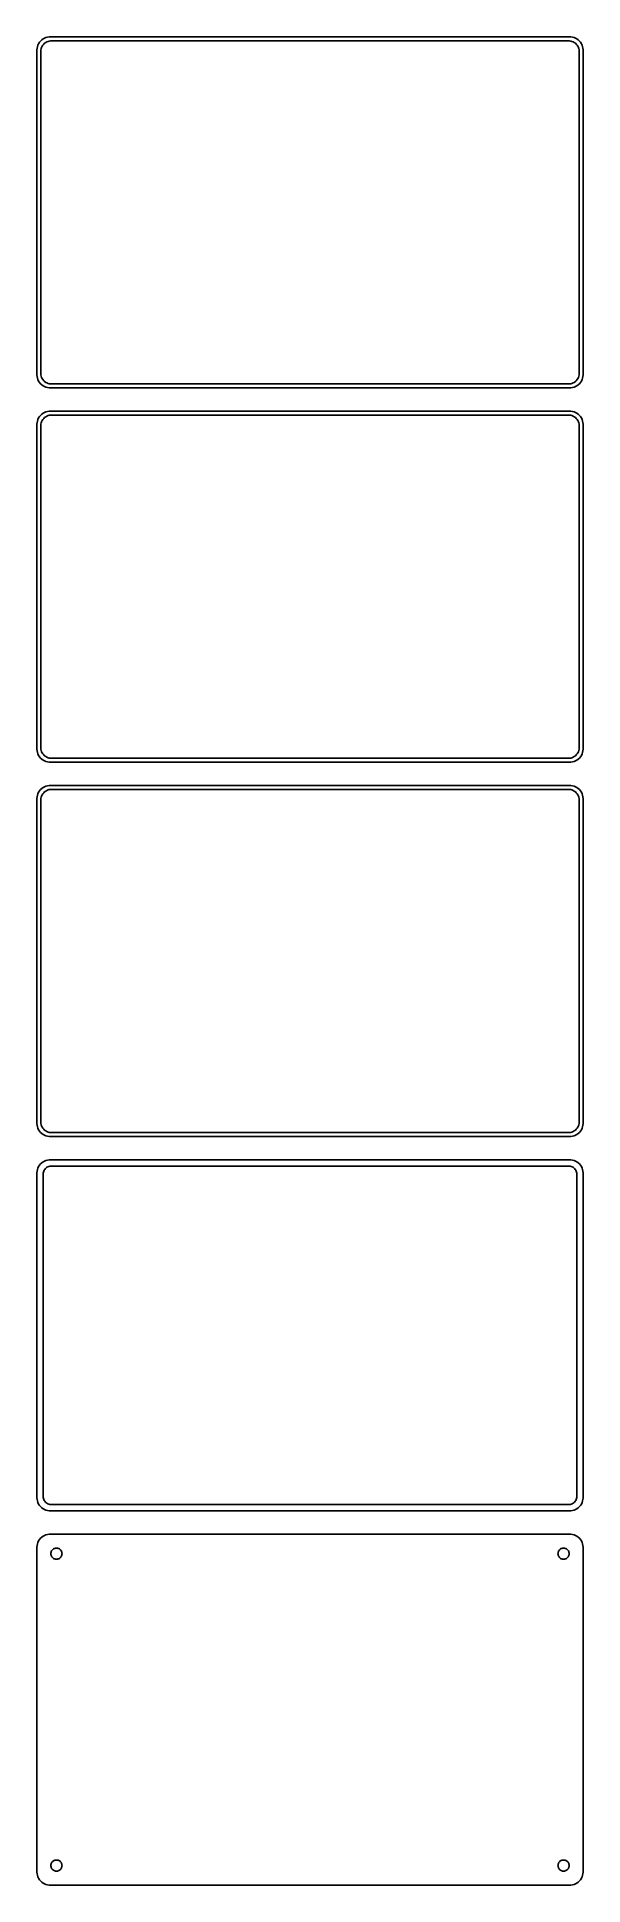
# Model space of a CAD drawing. Header units: metres. Extents: x -105 to 105, y 653 to 1363.
import ezdxf

# ---------------------------------------------------------------- set-up
doc = ezdxf.new("R2010")
doc.units = ezdxf.units.M

msp = doc.modelspace()

# ---------------------------------------------------------------- linework, layer by layer
for p, q in [((-104.961, 1359.13), (-105, 1358.5)), ((-105, 1358.5), (-105, 1233.5)), ((-104.843, 1359.74), (-104.961, 1359.13)), ((-104.649, 1360.34), (-104.843, 1359.74)), ((-104.382, 1360.91), (-104.649, 1360.34)), ((-104.045, 1361.44), (-104.382, 1360.91)), ((-103.645, 1361.92), (-104.045, 1361.44)), ((-103.187, 1362.35), (-103.645, 1361.92)), ((-103.5, 1358), (-103.468, 1358.5)), ((-103.5, 1234), (-103.5, 1358)), ((-103.468, 1358.5), (-103.374, 1358.99)), ((-103.374, 1358.99), (-103.219, 1359.47)), ((-103.219, 1359.47), (-103.005, 1359.93)), ((-102.679, 1362.72), (-103.187, 1362.35)), ((-103.005, 1359.93), (-102.736, 1360.35)), ((-102.736, 1360.35), (-102.416, 1360.74)), ((-102.129, 1363.02), (-102.679, 1362.72)), ((-102.416, 1360.74), (-102.05, 1361.08)), ((-101.545, 1363.26), (-102.129, 1363.02)), ((-102.05, 1361.08), (-101.643, 1361.38)), ((-101.643, 1361.38), (-101.203, 1361.62)), ((-100.937, 1363.41), (-101.545, 1363.26)), ((-101.203, 1361.62), (-100.736, 1361.8)), ((-100.314, 1363.49), (-100.937, 1363.41)), ((-100.736, 1361.8), (-100.25, 1361.93)), ((100.314, 1363.49), (-100.314, 1363.49)), ((-100.25, 1361.93), (-99.7512, 1361.99)), ((-99.7512, 1361.99), (99.7512, 1361.99)), ((99.7512, 1361.99), (100.25, 1361.93)), ((100.25, 1361.93), (100.736, 1361.8)), ((100.937, 1363.41), (100.314, 1363.49)), ((100.736, 1361.8), (101.203, 1361.62)), ((101.545, 1363.26), (100.937, 1363.41)), ((101.203, 1361.62), (101.643, 1361.38)), ((102.129, 1363.02), (101.545, 1363.26)), ((101.643, 1361.38), (102.05, 1361.08)), ((102.05, 1361.08), (102.416, 1360.74)), ((102.679, 1362.72), (102.129, 1363.02)), ((102.416, 1360.74), (102.736, 1360.35)), ((103.187, 1362.35), (102.679, 1362.72)), ((102.736, 1360.35), (103.005, 1359.93)), ((103.005, 1359.93), (103.219, 1359.47)), ((103.645, 1361.92), (103.187, 1362.35)), ((103.219, 1359.47), (103.374, 1358.99)), ((103.374, 1358.99), (103.468, 1358.5)), ((103.468, 1358.5), (103.5, 1358)), ((103.5, 1358), (103.5, 1234)), ((104.045, 1361.44), (103.645, 1361.92)), ((104.382, 1360.91), (104.045, 1361.44)), ((104.649, 1360.34), (104.382, 1360.91)), ((104.843, 1359.74), (104.649, 1360.34)), ((104.961, 1359.13), (104.843, 1359.74)), ((105, 1358.5), (104.961, 1359.13)), ((105, 1233.5), (105, 1358.5)), ((-105, 1233.5), (-104.961, 1232.87)), ((-104.961, 1232.87), (-104.843, 1232.26)), ((-104.843, 1232.26), (-104.649, 1231.66)), ((-104.649, 1231.66), (-104.382, 1231.09)), ((-104.382, 1231.09), (-104.045, 1230.56)), ((-104.045, 1230.56), (-103.645, 1230.08)), ((-103.645, 1230.08), (-103.187, 1229.65)), ((-103.468, 1233.5), (-103.5, 1234)), ((-103.374, 1233.01), (-103.468, 1233.5)), ((-103.219, 1232.53), (-103.374, 1233.01)), ((-103.005, 1232.07), (-103.219, 1232.53)), ((-102.736, 1231.65), (-103.005, 1232.07)), ((-102.416, 1231.26), (-102.736, 1231.65)), ((-102.05, 1230.92), (-102.416, 1231.26)), ((-101.643, 1230.62), (-102.05, 1230.92)), ((-101.203, 1230.38), (-101.643, 1230.62)), ((-100.736, 1230.2), (-101.203, 1230.38)), ((-100.25, 1230.07), (-100.736, 1230.2)), ((-99.7512, 1230.01), (-100.25, 1230.07)), ((99.7512, 1230.01), (-99.7512, 1230.01)), ((100.25, 1230.07), (99.7512, 1230.01)), ((100.736, 1230.2), (100.25, 1230.07)), ((101.203, 1230.38), (100.736, 1230.2)), ((101.643, 1230.62), (101.203, 1230.38)), ((102.05, 1230.92), (101.643, 1230.62)), ((102.416, 1231.26), (102.05, 1230.92)), ((102.736, 1231.65), (102.416, 1231.26)), ((103.005, 1232.07), (102.736, 1231.65)), ((103.219, 1232.53), (103.005, 1232.07)), ((103.187, 1229.65), (103.645, 1230.08)), ((103.374, 1233.01), (103.219, 1232.53)), ((103.468, 1233.5), (103.374, 1233.01)), ((103.5, 1234), (103.468, 1233.5)), ((103.645, 1230.08), (104.045, 1230.56)), ((104.045, 1230.56), (104.382, 1231.09)), ((104.382, 1231.09), (104.649, 1231.66)), ((104.649, 1231.66), (104.843, 1232.26)), ((104.843, 1232.26), (104.961, 1232.87)), ((104.961, 1232.87), (105, 1233.5)), ((-103.187, 1229.65), (-102.679, 1229.28)), ((-102.679, 1229.28), (-102.129, 1228.98)), ((-102.129, 1228.98), (-101.545, 1228.74)), ((-101.545, 1228.74), (-100.937, 1228.59)), ((-100.937, 1228.59), (-100.314, 1228.51)), ((-100.314, 1228.51), (100.314, 1228.51)), ((100.314, 1228.51), (100.937, 1228.59)), ((100.937, 1228.59), (101.545, 1228.74)), ((101.545, 1228.74), (102.129, 1228.98)), ((102.129, 1228.98), (102.679, 1229.28)), ((102.679, 1229.28), (103.187, 1229.65)), ((-104.649, 1216.34), (-104.843, 1215.74)), ((-104.382, 1216.91), (-104.649, 1216.34)), ((-104.045, 1217.44), (-104.382, 1216.91)), ((-103.645, 1217.92), (-104.045, 1217.44)), ((-103.187, 1218.35), (-103.645, 1217.92)), ((-103.219, 1215.47), (-103.005, 1215.93)), ((-102.679, 1218.72), (-103.187, 1218.35)), ((-103.005, 1215.93), (-102.736, 1216.35)), ((-102.736, 1216.35), (-102.416, 1216.74)), ((-102.129, 1219.02), (-102.679, 1218.72)), ((-102.416, 1216.74), (-102.05, 1217.08)), ((-101.545, 1219.26), (-102.129, 1219.02)), ((-102.05, 1217.08), (-101.643, 1217.38)), ((-101.643, 1217.38), (-101.203, 1217.62)), ((-100.937, 1219.41), (-101.545, 1219.26)), ((-101.203, 1217.62), (-100.736, 1217.8)), ((-100.314, 1219.49), (-100.937, 1219.41)), ((-100.736, 1217.8), (-100.25, 1217.93)), ((100.314, 1219.49), (-100.314, 1219.49)), ((-100.25, 1217.93), (-99.7512, 1217.99)), ((-99.7512, 1217.99), (99.7512, 1217.99)), ((99.7512, 1217.99), (100.25, 1217.93)), ((100.25, 1217.93), (100.736, 1217.8)), ((100.937, 1219.41), (100.314, 1219.49)), ((100.736, 1217.8), (101.203, 1217.62)), ((101.545, 1219.26), (100.937, 1219.41)), ((101.203, 1217.62), (101.643, 1217.38)), ((102.129, 1219.02), (101.545, 1219.26)), ((101.643, 1217.38), (102.05, 1217.08)), ((102.05, 1217.08), (102.416, 1216.74)), ((102.679, 1218.72), (102.129, 1219.02)), ((102.416, 1216.74), (102.736, 1216.35)), ((103.187, 1218.35), (102.679, 1218.72)), ((102.736, 1216.35), (103.005, 1215.93)), ((103.005, 1215.93), (103.219, 1215.47)), ((103.645, 1217.92), (103.187, 1218.35)), ((104.045, 1217.44), (103.645, 1217.92)), ((104.382, 1216.91), (104.045, 1217.44)), ((104.649, 1216.34), (104.382, 1216.91)), ((104.843, 1215.74), (104.649, 1216.34)), ((-104.961, 1215.13), (-105, 1214.5)), ((-105, 1214.5), (-105, 1089.5)), ((-104.843, 1215.74), (-104.961, 1215.13)), ((-103.5, 1214), (-103.468, 1214.5)), ((-103.5, 1090), (-103.5, 1214)), ((-103.468, 1214.5), (-103.374, 1214.99)), ((-103.374, 1214.99), (-103.219, 1215.47)), ((103.219, 1215.47), (103.374, 1214.99)), ((103.374, 1214.99), (103.468, 1214.5)), ((103.468, 1214.5), (103.5, 1214)), ((103.5, 1214), (103.5, 1090)), ((104.961, 1215.13), (104.843, 1215.74)), ((105, 1214.5), (104.961, 1215.13)), ((105, 1089.5), (105, 1214.5)), ((-105, 1089.5), (-104.961, 1088.87)), ((-104.961, 1088.87), (-104.843, 1088.26)), ((-104.843, 1088.26), (-104.649, 1087.66)), ((-103.468, 1089.5), (-103.5, 1090)), ((-103.374, 1089.01), (-103.468, 1089.5)), ((-103.219, 1088.53), (-103.374, 1089.01)), ((-103.005, 1088.07), (-103.219, 1088.53)), ((-102.736, 1087.65), (-103.005, 1088.07)), ((103.005, 1088.07), (102.736, 1087.65)), ((103.219, 1088.53), (103.005, 1088.07)), ((103.374, 1089.01), (103.219, 1088.53)), ((103.468, 1089.5), (103.374, 1089.01)), ((103.5, 1090), (103.468, 1089.5)), ((104.649, 1087.66), (104.843, 1088.26)), ((104.843, 1088.26), (104.961, 1088.87)), ((104.961, 1088.87), (105, 1089.5)), ((-104.649, 1087.66), (-104.382, 1087.09)), ((-104.382, 1087.09), (-104.045, 1086.56)), ((-104.045, 1086.56), (-103.645, 1086.08)), ((-103.645, 1086.08), (-103.187, 1085.65)), ((-103.187, 1085.65), (-102.679, 1085.28)), ((-102.416, 1087.26), (-102.736, 1087.65)), ((-102.679, 1085.28), (-102.129, 1084.98)), ((-102.05, 1086.92), (-102.416, 1087.26)), ((-102.129, 1084.98), (-101.545, 1084.74)), ((-101.643, 1086.62), (-102.05, 1086.92)), ((-101.203, 1086.38), (-101.643, 1086.62)), ((-101.545, 1084.74), (-100.937, 1084.59)), ((-100.736, 1086.2), (-101.203, 1086.38)), ((-100.937, 1084.59), (-100.314, 1084.51)), ((-100.25, 1086.07), (-100.736, 1086.2)), ((-100.314, 1084.51), (100.314, 1084.51)), ((-99.7512, 1086.01), (-100.25, 1086.07)), ((99.7512, 1086.01), (-99.7512, 1086.01)), ((100.25, 1086.07), (99.7512, 1086.01)), ((100.736, 1086.2), (100.25, 1086.07)), ((100.314, 1084.51), (100.937, 1084.59)), ((101.203, 1086.38), (100.736, 1086.2)), ((100.937, 1084.59), (101.545, 1084.74)), ((101.643, 1086.62), (101.203, 1086.38)), ((101.545, 1084.74), (102.129, 1084.98)), ((102.05, 1086.92), (101.643, 1086.62)), ((102.416, 1087.26), (102.05, 1086.92)), ((102.129, 1084.98), (102.679, 1085.28)), ((102.736, 1087.65), (102.416, 1087.26)), ((102.679, 1085.28), (103.187, 1085.65)), ((103.187, 1085.65), (103.645, 1086.08)), ((103.645, 1086.08), (104.045, 1086.56)), ((104.045, 1086.56), (104.382, 1087.09)), ((104.382, 1087.09), (104.649, 1087.66)), ((-103.645, 1073.92), (-104.045, 1073.44)), ((-103.187, 1074.35), (-103.645, 1073.92)), ((-102.679, 1074.72), (-103.187, 1074.35)), ((-102.129, 1075.02), (-102.679, 1074.72)), ((-101.545, 1075.26), (-102.129, 1075.02)), ((-101.643, 1073.38), (-101.203, 1073.62)), ((-100.937, 1075.41), (-101.545, 1075.26)), ((-101.203, 1073.62), (-100.736, 1073.8)), ((-100.314, 1075.49), (-100.937, 1075.41)), ((-100.736, 1073.8), (-100.25, 1073.93)), ((100.314, 1075.49), (-100.314, 1075.49)), ((-100.25, 1073.93), (-99.7512, 1073.99)), ((-99.7512, 1073.99), (99.7512, 1073.99)), ((99.7512, 1073.99), (100.25, 1073.93)), ((100.25, 1073.93), (100.736, 1073.8)), ((100.937, 1075.41), (100.314, 1075.49)), ((100.736, 1073.8), (101.203, 1073.62)), ((101.545, 1075.26), (100.937, 1075.41)), ((101.203, 1073.62), (101.643, 1073.38)), ((102.129, 1075.02), (101.545, 1075.26)), ((102.679, 1074.72), (102.129, 1075.02)), ((103.187, 1074.35), (102.679, 1074.72)), ((103.645, 1073.92), (103.187, 1074.35)), ((104.045, 1073.44), (103.645, 1073.92)), ((-104.961, 1071.13), (-105, 1070.5)), ((-105, 1070.5), (-105, 945.5)), ((-104.843, 1071.74), (-104.961, 1071.13)), ((-104.649, 1072.34), (-104.843, 1071.74)), ((-104.382, 1072.91), (-104.649, 1072.34)), ((-104.045, 1073.44), (-104.382, 1072.91)), ((-103.5, 1070), (-103.468, 1070.5)), ((-103.5, 946), (-103.5, 1070)), ((-103.468, 1070.5), (-103.374, 1070.99)), ((-103.374, 1070.99), (-103.219, 1071.47)), ((-103.219, 1071.47), (-103.005, 1071.93)), ((-103.005, 1071.93), (-102.736, 1072.35)), ((-102.736, 1072.35), (-102.416, 1072.74)), ((-102.416, 1072.74), (-102.05, 1073.08)), ((-102.05, 1073.08), (-101.643, 1073.38)), ((101.643, 1073.38), (102.05, 1073.08)), ((102.05, 1073.08), (102.416, 1072.74)), ((102.416, 1072.74), (102.736, 1072.35)), ((102.736, 1072.35), (103.005, 1071.93)), ((103.005, 1071.93), (103.219, 1071.47)), ((103.219, 1071.47), (103.374, 1070.99)), ((103.374, 1070.99), (103.468, 1070.5)), ((103.468, 1070.5), (103.5, 1070)), ((103.5, 1070), (103.5, 946)), ((104.382, 1072.91), (104.045, 1073.44)), ((104.649, 1072.34), (104.382, 1072.91)), ((104.843, 1071.74), (104.649, 1072.34)), ((104.961, 1071.13), (104.843, 1071.74)), ((105, 1070.5), (104.961, 1071.13)), ((105, 945.5), (105, 1070.5)), ((-103.468, 945.499), (-103.5, 946)), ((103.5, 946), (103.468, 945.499)), ((-105, 945.5), (-104.961, 944.873)), ((-104.961, 944.873), (-104.843, 944.257)), ((-104.843, 944.257), (-104.649, 943.659)), ((-104.649, 943.659), (-104.382, 943.091)), ((-104.382, 943.091), (-104.045, 942.561)), ((-104.045, 942.561), (-103.645, 942.077)), ((-103.645, 942.077), (-103.187, 941.647)), ((-103.374, 945.005), (-103.468, 945.499)), ((-103.219, 944.528), (-103.374, 945.005)), ((-103.005, 944.073), (-103.219, 944.528)), ((-103.187, 941.647), (-102.679, 941.278)), ((-102.736, 943.649), (-103.005, 944.073)), ((-102.416, 943.262), (-102.736, 943.649)), ((-102.679, 941.278), (-102.129, 940.976)), ((-102.05, 942.918), (-102.416, 943.262)), ((-102.129, 940.976), (-101.545, 940.745)), ((-101.643, 942.623), (-102.05, 942.918)), ((-101.203, 942.381), (-101.643, 942.623)), ((-101.545, 940.745), (-100.937, 940.589)), ((-100.736, 942.196), (-101.203, 942.381)), ((-100.937, 940.589), (-100.314, 940.51)), ((-100.25, 942.071), (-100.736, 942.196)), ((-100.314, 940.51), (100.314, 940.51)), ((-99.7512, 942.008), (-100.25, 942.071)), ((99.7512, 942.008), (-99.7512, 942.008)), ((100.25, 942.071), (99.7512, 942.008)), ((100.736, 942.196), (100.25, 942.071)), ((100.314, 940.51), (100.937, 940.589)), ((101.203, 942.381), (100.736, 942.196)), ((100.937, 940.589), (101.545, 940.745)), ((101.643, 942.623), (101.203, 942.381)), ((101.545, 940.745), (102.129, 940.976)), ((102.05, 942.918), (101.643, 942.623)), ((102.416, 943.262), (102.05, 942.918)), ((102.129, 940.976), (102.679, 941.278)), ((102.736, 943.649), (102.416, 943.262)), ((102.679, 941.278), (103.187, 941.647)), ((103.005, 944.073), (102.736, 943.649)), ((103.219, 944.528), (103.005, 944.073)), ((103.187, 941.647), (103.645, 942.077)), ((103.374, 945.005), (103.219, 944.528)), ((103.468, 945.499), (103.374, 945.005)), ((103.645, 942.077), (104.045, 942.561)), ((104.045, 942.561), (104.382, 943.091)), ((104.382, 943.091), (104.649, 943.659)), ((104.649, 943.659), (104.843, 944.257)), ((104.843, 944.257), (104.961, 944.873)), ((104.961, 944.873), (105, 945.5)), ((-100.937, 931.411), (-101.545, 931.255)), ((-100.314, 931.49), (-100.937, 931.411)), ((100.314, 931.49), (-100.314, 931.49)), ((100.937, 931.411), (100.314, 931.49)), ((101.545, 931.255), (100.937, 931.411)), ((-104.961, 927.127), (-105, 926.5)), ((-105, 926.5), (-105, 801.5)), ((-104.843, 927.743), (-104.961, 927.127)), ((-104.649, 928.341), (-104.843, 927.743)), ((-104.382, 928.909), (-104.649, 928.341)), ((-104.045, 929.439), (-104.382, 928.909)), ((-103.645, 929.923), (-104.045, 929.439)), ((-103.187, 930.353), (-103.645, 929.923)), ((-102.679, 930.722), (-103.187, 930.353)), ((-102.129, 931.024), (-102.679, 930.722)), ((-102.613, 926), (-102.588, 926.39)), ((-102.613, 802), (-102.613, 926)), ((-102.588, 926.39), (-102.515, 926.774)), ((-102.515, 926.774), (-102.394, 927.146)), ((-102.394, 927.146), (-102.228, 927.5)), ((-102.228, 927.5), (-102.018, 927.83)), ((-101.545, 931.255), (-102.129, 931.024)), ((-102.018, 927.83), (-101.769, 928.131)), ((-101.769, 928.131), (-101.484, 928.399)), ((-101.484, 928.399), (-101.168, 928.628)), ((-101.168, 928.628), (-100.825, 928.817)), ((-100.825, 928.817), (-100.462, 928.961)), ((-100.462, 928.961), (-100.083, 929.058)), ((-100.083, 929.058), (-99.6955, 929.107)), ((-99.6955, 929.107), (99.6955, 929.107)), ((99.6955, 929.107), (100.083, 929.058)), ((100.083, 929.058), (100.462, 928.961)), ((100.462, 928.961), (100.825, 928.817)), ((100.825, 928.817), (101.168, 928.628)), ((101.168, 928.628), (101.484, 928.399)), ((101.484, 928.399), (101.769, 928.131)), ((102.129, 931.024), (101.545, 931.255)), ((101.769, 928.131), (102.018, 927.83)), ((102.018, 927.83), (102.228, 927.5)), ((102.679, 930.722), (102.129, 931.024)), ((102.228, 927.5), (102.394, 927.146)), ((102.394, 927.146), (102.515, 926.774)), ((102.515, 926.774), (102.588, 926.39)), ((102.588, 926.39), (102.613, 926)), ((102.613, 926), (102.613, 802)), ((103.187, 930.353), (102.679, 930.722)), ((103.645, 929.923), (103.187, 930.353)), ((104.045, 929.439), (103.645, 929.923)), ((104.382, 928.909), (104.045, 929.439)), ((104.649, 928.341), (104.382, 928.909)), ((104.843, 927.743), (104.649, 928.341)), ((104.961, 927.127), (104.843, 927.743)), ((105, 926.5), (104.961, 927.127)), ((105, 801.5), (105, 926.5)), ((-105, 801.5), (-104.961, 800.873)), ((-104.961, 800.873), (-104.843, 800.257)), ((-104.843, 800.257), (-104.649, 799.659)), ((-104.649, 799.659), (-104.382, 799.091)), ((-104.382, 799.091), (-104.045, 798.561)), ((-104.045, 798.561), (-103.645, 798.077)), ((-103.645, 798.077), (-103.187, 797.647)), ((-103.187, 797.647), (-102.679, 797.278)), ((-102.679, 797.278), (-102.129, 796.976)), ((-102.588, 801.61), (-102.613, 802)), ((-102.515, 801.226), (-102.588, 801.61)), ((-102.394, 800.854), (-102.515, 801.226)), ((-102.228, 800.5), (-102.394, 800.854)), ((-102.018, 800.17), (-102.228, 800.5)), ((-102.129, 796.976), (-101.545, 796.745)), ((-101.769, 799.869), (-102.018, 800.17)), ((-101.484, 799.601), (-101.769, 799.869)), ((-101.545, 796.745), (-100.937, 796.589)), ((-101.168, 799.372), (-101.484, 799.601)), ((-100.825, 799.183), (-101.168, 799.372)), ((-100.937, 796.589), (-100.314, 796.51)), ((-100.462, 799.039), (-100.825, 799.183)), ((-100.083, 798.942), (-100.462, 799.039)), ((-100.314, 796.51), (100.314, 796.51)), ((-99.6955, 798.893), (-100.083, 798.942)), ((99.6955, 798.893), (-99.6955, 798.893)), ((100.083, 798.942), (99.6955, 798.893)), ((100.462, 799.039), (100.083, 798.942)), ((100.314, 796.51), (100.937, 796.589)), ((100.825, 799.183), (100.462, 799.039)), ((101.168, 799.372), (100.825, 799.183)), ((100.937, 796.589), (101.545, 796.745)), ((101.484, 799.601), (101.168, 799.372)), ((101.769, 799.869), (101.484, 799.601)), ((101.545, 796.745), (102.129, 796.976)), ((102.018, 800.17), (101.769, 799.869)), ((102.228, 800.5), (102.018, 800.17)), ((102.129, 796.976), (102.679, 797.278)), ((102.394, 800.854), (102.228, 800.5)), ((102.515, 801.226), (102.394, 800.854)), ((102.588, 801.61), (102.515, 801.226)), ((102.613, 802), (102.588, 801.61)), ((102.679, 797.278), (103.187, 797.647)), ((103.187, 797.647), (103.645, 798.077)), ((103.645, 798.077), (104.045, 798.561)), ((104.045, 798.561), (104.382, 799.091)), ((104.382, 799.091), (104.649, 799.659)), ((104.649, 799.659), (104.843, 800.257)), ((104.843, 800.257), (104.961, 800.873)), ((104.961, 800.873), (105, 801.5)), ((-104.961, 783.127), (-105, 782.5)), ((-105, 782.5), (-105, 657.5)), ((-104.843, 783.743), (-104.961, 783.127)), ((-104.649, 784.341), (-104.843, 783.743)), ((-104.382, 784.909), (-104.649, 784.341)), ((-104.045, 785.439), (-104.382, 784.909)), ((-103.645, 785.923), (-104.045, 785.439)), ((-103.187, 786.353), (-103.645, 785.923)), ((-102.679, 786.722), (-103.187, 786.353)), ((-102.129, 787.024), (-102.679, 786.722)), ((-101.545, 787.255), (-102.129, 787.024)), ((-100.937, 787.411), (-101.545, 787.255)), ((-100.314, 787.49), (-100.937, 787.411)), ((100.314, 787.49), (-100.314, 787.49)), ((-98.1598, 782.031), (-97.9001, 782.097)), ((-97.9001, 782.097), (-97.6341, 782.131)), ((-97.6341, 782.131), (-97.3659, 782.131)), ((-97.3659, 782.131), (-97.0999, 782.097)), ((-97.0999, 782.097), (-96.8401, 782.031)), ((96.8401, 782.031), (97.0999, 782.097)), ((97.0999, 782.097), (97.3659, 782.131)), ((97.3659, 782.131), (97.6341, 782.131)), ((97.6341, 782.131), (97.9001, 782.097)), ((97.9001, 782.097), (98.1598, 782.031)), ((100.937, 787.411), (100.314, 787.49)), ((101.545, 787.255), (100.937, 787.411)), ((102.129, 787.024), (101.545, 787.255)), ((102.679, 786.722), (102.129, 787.024)), ((103.187, 786.353), (102.679, 786.722)), ((103.645, 785.923), (103.187, 786.353)), ((104.045, 785.439), (103.645, 785.923)), ((104.382, 784.909), (104.045, 785.439)), ((104.649, 784.341), (104.382, 784.909)), ((104.843, 783.743), (104.649, 784.341)), ((104.961, 783.127), (104.843, 783.743)), ((105, 782.5), (104.961, 783.127)), ((105, 657.5), (105, 782.5)), ((-99.6353, 780), (-99.6185, 780.268)), ((-99.6185, 779.732), (-99.6353, 780)), ((-99.6185, 780.268), (-99.5682, 780.531)), ((-99.5682, 779.469), (-99.6185, 779.732)), ((-99.5682, 780.531), (-99.4853, 780.786)), ((-99.4853, 779.214), (-99.5682, 779.469)), ((-99.4853, 780.786), (-99.3712, 781.029)), ((-99.3712, 778.971), (-99.4853, 779.214)), ((-99.3712, 781.029), (-99.2275, 781.255)), ((-99.2275, 778.745), (-99.3712, 778.971)), ((-99.2275, 781.255), (-99.0566, 781.462)), ((-99.0566, 778.538), (-99.2275, 778.745)), ((-99.0566, 781.462), (-98.8611, 781.645)), ((-98.8611, 778.355), (-99.0566, 778.538)), ((-98.8611, 781.645), (-98.6441, 781.803)), ((-98.6441, 778.197), (-98.8611, 778.355)), ((-98.6441, 781.803), (-98.4092, 781.932)), ((-98.4092, 778.068), (-98.6441, 778.197)), ((-98.4092, 781.932), (-98.1598, 782.031)), ((-98.1598, 777.969), (-98.4092, 778.068)), ((-97.9001, 777.903), (-98.1598, 777.969)), ((-97.6341, 777.869), (-97.9001, 777.903)), ((-97.3659, 777.869), (-97.6341, 777.869)), ((-97.0999, 777.903), (-97.3659, 777.869)), ((-96.8401, 777.969), (-97.0999, 777.903)), ((-96.8401, 782.031), (-96.5908, 781.932)), ((-96.5908, 778.068), (-96.8401, 777.969)), ((-96.5908, 781.932), (-96.3559, 781.803)), ((-96.3559, 778.197), (-96.5908, 778.068)), ((-96.3559, 781.803), (-96.1389, 781.645)), ((-96.1389, 778.355), (-96.3559, 778.197)), ((-96.1389, 781.645), (-95.9434, 781.462)), ((-95.9434, 778.538), (-96.1389, 778.355)), ((-95.9434, 781.462), (-95.7725, 781.255)), ((-95.7725, 778.745), (-95.9434, 778.538)), ((-95.7725, 781.255), (-95.6288, 781.029)), ((-95.6288, 778.971), (-95.7725, 778.745)), ((-95.6288, 781.029), (-95.5146, 780.786)), ((-95.5146, 779.214), (-95.6288, 778.971)), ((-95.5146, 780.786), (-95.4318, 780.531)), ((-95.4318, 779.469), (-95.5146, 779.214)), ((-95.4318, 780.531), (-95.3815, 780.268)), ((-95.3815, 779.732), (-95.4318, 779.469)), ((-95.3815, 780.268), (-95.3647, 780)), ((-95.3647, 780), (-95.3815, 779.732)), ((95.3647, 780), (95.3815, 780.268)), ((95.3815, 779.732), (95.3647, 780)), ((95.3815, 780.268), (95.4318, 780.531)), ((95.4318, 779.469), (95.3815, 779.732)), ((95.4318, 780.531), (95.5146, 780.786)), ((95.5146, 779.214), (95.4318, 779.469)), ((95.5146, 780.786), (95.6288, 781.029)), ((95.6288, 778.971), (95.5146, 779.214)), ((95.6288, 781.029), (95.7725, 781.255)), ((95.7725, 778.745), (95.6288, 778.971)), ((95.7725, 781.255), (95.9434, 781.462)), ((95.9434, 778.538), (95.7725, 778.745)), ((95.9434, 781.462), (96.1389, 781.645)), ((96.1389, 778.355), (95.9434, 778.538)), ((96.1389, 781.645), (96.3559, 781.803)), ((96.3559, 778.197), (96.1389, 778.355)), ((96.3559, 781.803), (96.5908, 781.932)), ((96.5908, 778.068), (96.3559, 778.197)), ((96.5908, 781.932), (96.8401, 782.031)), ((96.8401, 777.969), (96.5908, 778.068)), ((97.0999, 777.903), (96.8401, 777.969)), ((97.3659, 777.869), (97.0999, 777.903)), ((97.6341, 777.869), (97.3659, 777.869)), ((97.9001, 777.903), (97.6341, 777.869)), ((98.1598, 777.969), (97.9001, 777.903)), ((98.1598, 782.031), (98.4092, 781.932)), ((98.4092, 778.068), (98.1598, 777.969)), ((98.4092, 781.932), (98.6441, 781.803)), ((98.6441, 778.197), (98.4092, 778.068)), ((98.6441, 781.803), (98.8611, 781.645)), ((98.8611, 778.355), (98.6441, 778.197)), ((98.8611, 781.645), (99.0566, 781.462)), ((99.0566, 778.538), (98.8611, 778.355)), ((99.0566, 781.462), (99.2275, 781.255)), ((99.2275, 778.745), (99.0566, 778.538)), ((99.2275, 781.255), (99.3712, 781.029)), ((99.3712, 778.971), (99.2275, 778.745)), ((99.3712, 781.029), (99.4853, 780.786)), ((99.4853, 779.214), (99.3712, 778.971)), ((99.4853, 780.786), (99.5682, 780.531)), ((99.5682, 779.469), (99.4853, 779.214)), ((99.5682, 780.531), (99.6185, 780.268)), ((99.6185, 779.732), (99.5682, 779.469)), ((99.6185, 780.268), (99.6353, 780)), ((99.6353, 780), (99.6185, 779.732)), ((-99.3712, 661.029), (-99.2275, 661.255)), ((-99.2275, 661.255), (-99.0566, 661.462)), ((-99.0566, 661.462), (-98.8611, 661.645)), ((-98.8611, 661.645), (-98.6441, 661.803)), ((-98.6441, 661.803), (-98.4092, 661.932)), ((-98.4092, 661.932), (-98.1598, 662.031)), ((-98.1598, 662.031), (-97.9001, 662.097)), ((-97.9001, 662.097), (-97.6341, 662.131)), ((-97.6341, 662.131), (-97.3659, 662.131)), ((-97.3659, 662.131), (-97.0999, 662.097)), ((-97.0999, 662.097), (-96.8401, 662.031)), ((-96.8401, 662.031), (-96.5908, 661.932)), ((-96.5908, 661.932), (-96.3559, 661.803)), ((-96.3559, 661.803), (-96.1389, 661.645)), ((-96.1389, 661.645), (-95.9434, 661.462)), ((-95.9434, 661.462), (-95.7725, 661.255)), ((-95.7725, 661.255), (-95.6288, 661.029)), ((95.6288, 661.029), (95.7725, 661.255)), ((95.7725, 661.255), (95.9434, 661.462)), ((95.9434, 661.462), (96.1389, 661.645)), ((96.1389, 661.645), (96.3559, 661.803)), ((96.3559, 661.803), (96.5908, 661.932)), ((96.5908, 661.932), (96.8401, 662.031)), ((96.8401, 662.031), (97.0999, 662.097)), ((97.0999, 662.097), (97.3659, 662.131)), ((97.3659, 662.131), (97.6341, 662.131)), ((97.6341, 662.131), (97.9001, 662.097)), ((97.9001, 662.097), (98.1598, 662.031)), ((98.1598, 662.031), (98.4092, 661.932)), ((98.4092, 661.932), (98.6441, 661.803)), ((98.6441, 661.803), (98.8611, 661.645)), ((98.8611, 661.645), (99.0566, 661.462)), ((99.0566, 661.462), (99.2275, 661.255)), ((99.2275, 661.255), (99.3712, 661.029)), ((-105, 657.5), (-104.961, 656.873)), ((-104.961, 656.873), (-104.843, 656.257)), ((-104.843, 656.257), (-104.649, 655.659)), ((-104.649, 655.659), (-104.382, 655.091)), ((-104.382, 655.091), (-104.045, 654.561)), ((-104.045, 654.561), (-103.645, 654.077)), ((-99.6353, 660), (-99.6185, 660.268)), ((-99.6185, 659.732), (-99.6353, 660)), ((-99.6185, 660.268), (-99.5682, 660.531)), ((-99.5682, 659.469), (-99.6185, 659.732)), ((-99.5682, 660.531), (-99.4853, 660.786)), ((-99.4853, 659.214), (-99.5682, 659.469)), ((-99.4853, 660.786), (-99.3712, 661.029)), ((-99.3712, 658.971), (-99.4853, 659.214)), ((-99.2275, 658.745), (-99.3712, 658.971)), ((-99.0566, 658.538), (-99.2275, 658.745)), ((-98.8611, 658.355), (-99.0566, 658.538)), ((-98.6441, 658.197), (-98.8611, 658.355)), ((-98.4092, 658.068), (-98.6441, 658.197)), ((-98.1598, 657.969), (-98.4092, 658.068)), ((-97.9001, 657.903), (-98.1598, 657.969)), ((-97.6341, 657.869), (-97.9001, 657.903)), ((-97.3659, 657.869), (-97.6341, 657.869)), ((-97.0999, 657.903), (-97.3659, 657.869)), ((-96.8401, 657.969), (-97.0999, 657.903)), ((-96.5908, 658.068), (-96.8401, 657.969)), ((-96.3559, 658.197), (-96.5908, 658.068)), ((-96.1389, 658.355), (-96.3559, 658.197)), ((-95.9434, 658.538), (-96.1389, 658.355)), ((-95.7725, 658.745), (-95.9434, 658.538)), ((-95.6288, 658.971), (-95.7725, 658.745)), ((-95.6288, 661.029), (-95.5146, 660.786)), ((-95.5146, 659.214), (-95.6288, 658.971)), ((-95.5146, 660.786), (-95.4318, 660.531)), ((-95.4318, 659.469), (-95.5146, 659.214)), ((-95.4318, 660.531), (-95.3815, 660.268)), ((-95.3815, 659.732), (-95.4318, 659.469)), ((-95.3815, 660.268), (-95.3647, 660)), ((-95.3647, 660), (-95.3815, 659.732)), ((95.3647, 660), (95.3815, 660.268)), ((95.3815, 659.732), (95.3647, 660)), ((95.3815, 660.268), (95.4318, 660.531)), ((95.4318, 659.469), (95.3815, 659.732)), ((95.4318, 660.531), (95.5146, 660.786)), ((95.5146, 659.214), (95.4318, 659.469)), ((95.5146, 660.786), (95.6288, 661.029)), ((95.6288, 658.971), (95.5146, 659.214)), ((95.7725, 658.745), (95.6288, 658.971)), ((95.9434, 658.538), (95.7725, 658.745)), ((96.1389, 658.355), (95.9434, 658.538)), ((96.3559, 658.197), (96.1389, 658.355)), ((96.5908, 658.068), (96.3559, 658.197)), ((96.8401, 657.969), (96.5908, 658.068)), ((97.0999, 657.903), (96.8401, 657.969)), ((97.3659, 657.869), (97.0999, 657.903)), ((97.6341, 657.869), (97.3659, 657.869)), ((97.9001, 657.903), (97.6341, 657.869)), ((98.1598, 657.969), (97.9001, 657.903)), ((98.4092, 658.068), (98.1598, 657.969)), ((98.6441, 658.197), (98.4092, 658.068)), ((98.8611, 658.355), (98.6441, 658.197)), ((99.0566, 658.538), (98.8611, 658.355)), ((99.2275, 658.745), (99.0566, 658.538)), ((99.3712, 658.971), (99.2275, 658.745)), ((99.3712, 661.029), (99.4853, 660.786)), ((99.4853, 659.214), (99.3712, 658.971)), ((99.4853, 660.786), (99.5682, 660.531)), ((99.5682, 659.469), (99.4853, 659.214)), ((99.5682, 660.531), (99.6185, 660.268)), ((99.6185, 659.732), (99.5682, 659.469)), ((99.6185, 660.268), (99.6353, 660)), ((99.6353, 660), (99.6185, 659.732)), ((103.645, 654.077), (104.045, 654.561)), ((104.045, 654.561), (104.382, 655.091)), ((104.382, 655.091), (104.649, 655.659)), ((104.649, 655.659), (104.843, 656.257)), ((104.843, 656.257), (104.961, 656.873)), ((104.961, 656.873), (105, 657.5)), ((-103.645, 654.077), (-103.187, 653.647)), ((-103.187, 653.647), (-102.679, 653.278)), ((-102.679, 653.278), (-102.129, 652.976)), ((-102.129, 652.976), (-101.545, 652.745)), ((-101.545, 652.745), (-100.937, 652.589)), ((-100.937, 652.589), (-100.314, 652.51)), ((-100.314, 652.51), (100.314, 652.51)), ((100.314, 652.51), (100.937, 652.589)), ((100.937, 652.589), (101.545, 652.745)), ((101.545, 652.745), (102.129, 652.976)), ((102.129, 652.976), (102.679, 653.278)), ((102.679, 653.278), (103.187, 653.647)), ((103.187, 653.647), (103.645, 654.077))]:
    msp.add_line(p, q)

doc.saveas('drawing.dxf')
